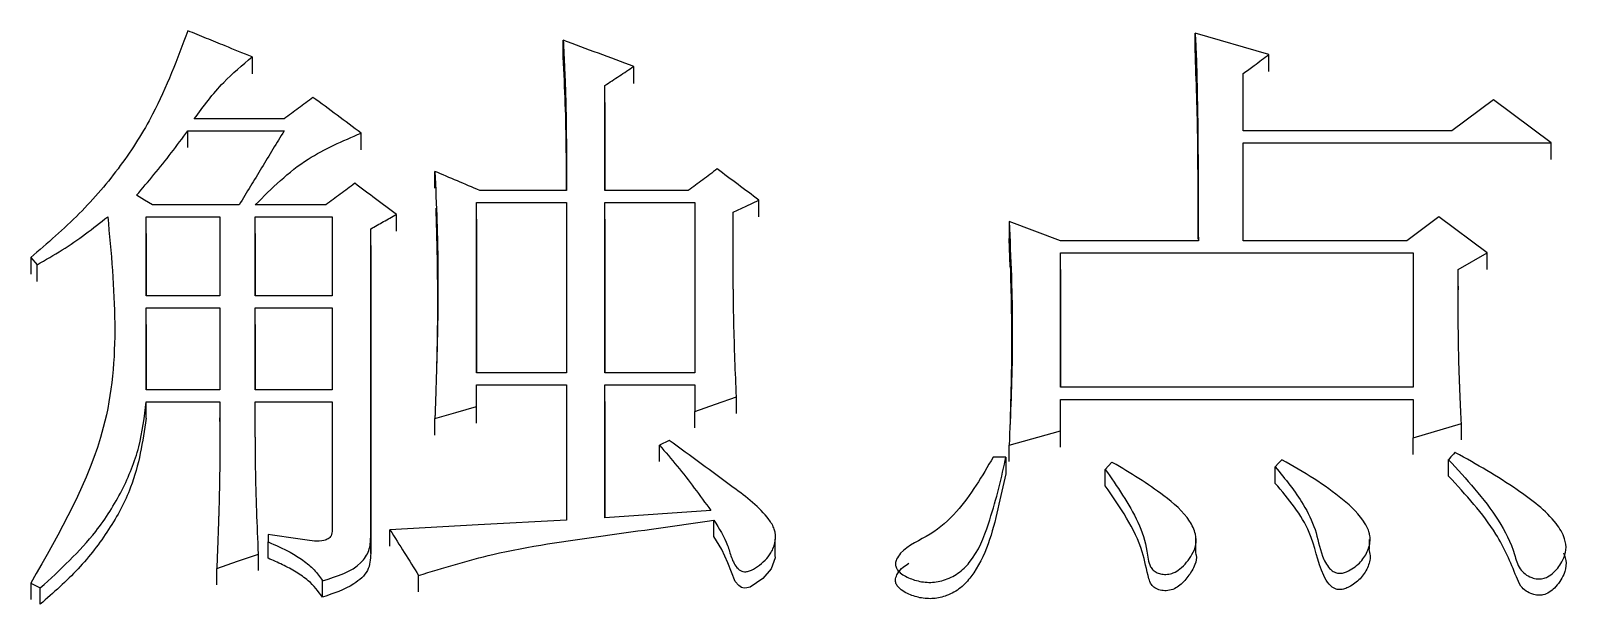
# Model space of a CAD drawing. Header units: millimetres. Extents: x 1890 to 4327, y 775 to 2498.
# Drawn here: x 2452.58 to 2457.76, y 2253.87 to 2255.8 of the extents above; entities that cross this region are included whole.
import ezdxf

# ---------------------------------------------------------------- set-up
doc = ezdxf.new("R2010")
doc.units = ezdxf.units.MM

msp = doc.modelspace()

# ---------------------------------------------------------------- linework, layer by layer
at = {"color": 7, "linetype": 'Continuous', "lineweight": 25}
for p, q in [((2456.7537, 2255.7238), (2456.5049, 2255.796)), ((2456.5049, 2255.7385), (2456.5049, 2255.796)), ((2454.3738, 2255.7145), (2454.3738, 2255.7719)), ((2453.3246, 2255.7158), (2453.3246, 2255.6587)), ((2454.6118, 2255.6266), (2454.6118, 2255.6837)), ((2456.7537, 2255.6667), (2456.7537, 2255.7238)), ((2456.6671, 2255.4667), (2456.6671, 2255.6596)), ((2456.6671, 2255.6026), (2456.6671, 2255.6596)), ((2454.5145, 2255.2653), (2454.5145, 2255.6194)), ((2454.5145, 2255.5625), (2454.5145, 2255.6194)), ((2454.5145, 2255.5622), (2454.5145, 2255.2653)), ((2457.5109, 2255.5712), (2457.3702, 2255.4667)), ((2457.7056, 2255.4265), (2457.5109, 2255.5712)), ((2453.4327, 2255.5069), (2453.1299, 2255.5069)), ((2453.1082, 2255.4667), (2453.4327, 2255.4667)), ((2453.1082, 2255.4099), (2453.1082, 2255.4667)), ((2453.6923, 2255.4019), (2453.6923, 2255.4587)), ((2457.3702, 2255.4667), (2456.6671, 2255.4667)), ((2456.6671, 2255.4265), (2457.7056, 2255.4265)), ((2456.6671, 2255.0959), (2456.6671, 2255.4265)), ((2456.6671, 2255.3698), (2456.6671, 2255.4265)), ((2457.7056, 2255.3698), (2457.7056, 2255.4265)), ((2453.9412, 2255.2732), (2453.9412, 2255.3298)), ((2454.0818, 2255.225), (2454.3847, 2255.225)), ((2454.0818, 2254.6505), (2454.0818, 2255.225)), ((2454.0818, 2255.1686), (2454.0818, 2255.225)), ((2454.3847, 2255.2653), (2454.0926, 2255.2653)), ((2454.3847, 2255.225), (2454.3847, 2254.6505)), ((2454.7957, 2255.2653), (2454.5145, 2255.2653)), ((2454.5145, 2255.225), (2454.8174, 2255.225)), ((2454.5145, 2254.6505), (2454.5145, 2255.225)), ((2454.5145, 2255.1686), (2454.5145, 2255.225)), ((2454.8174, 2255.225), (2454.8174, 2254.6505)), ((2455.0337, 2255.1766), (2455.0337, 2255.2331)), ((2452.9676, 2255.1766), (2453.2164, 2255.1766)), ((2452.9676, 2254.9099), (2452.9676, 2255.1766)), ((2452.9676, 2255.1202), (2452.9676, 2255.1766)), ((2453.2813, 2255.2169), (2452.9892, 2255.2169)), ((2453.2164, 2255.1766), (2453.2164, 2254.9099)), ((2453.5734, 2255.2169), (2453.3354, 2255.2169)), ((2453.3354, 2255.1766), (2453.595, 2255.1766)), ((2453.3354, 2254.9099), (2453.3354, 2255.1766)), ((2453.3354, 2255.1202), (2453.3354, 2255.1766)), ((2453.595, 2255.1766), (2453.595, 2254.9099)), ((2453.8114, 2255.1283), (2453.8114, 2255.1847)), ((2454.0818, 2255.1683), (2454.0818, 2254.6505)), ((2454.5145, 2255.1683), (2454.5145, 2254.6505)), ((2457.327, 2255.1766), (2457.2188, 2255.0959)), ((2457.4892, 2255.0555), (2457.327, 2255.1766)), ((2452.9676, 2255.12), (2452.9676, 2254.9099)), ((2453.3354, 2255.12), (2453.3354, 2254.9099)), ((2453.7248, 2254.097), (2453.7248, 2255.1362)), ((2453.7248, 2255.0799), (2453.7248, 2255.1362)), ((2456.0505, 2255.0959), (2455.8775, 2255.1605)), ((2455.8775, 2255.1605), (2455.8775, 2255.1039)), ((2453.7248, 2255.0797), (2453.7248, 2254.0418)), ((2455.8814, 2255.0075), (2455.8775, 2255.1039)), ((2456.5157, 2255.0959), (2456.0505, 2255.0959)), ((2457.2188, 2255.0959), (2456.6671, 2255.0959)), ((2452.5782, 2255.0393), (2452.5998, 2255.015)), ((2452.5998, 2254.9588), (2452.5998, 2255.015)), ((2456.0505, 2254.6018), (2456.0505, 2255.0555)), ((2456.0505, 2254.9992), (2456.0505, 2255.0555)), ((2457.2404, 2255.0555), (2457.2404, 2254.6018)), ((2457.3919, 2254.9989), (2457.4892, 2255.0555)), ((2457.4892, 2254.9992), (2457.4892, 2255.0555)), ((2456.0505, 2254.999), (2456.0505, 2254.6018)), ((2453.2164, 2254.9099), (2452.9676, 2254.9099)), ((2453.595, 2254.9099), (2453.3354, 2254.9099)), ((2457.3919, 2254.9425), (2457.3919, 2254.9309)), ((2452.9676, 2254.8694), (2453.2164, 2254.8694)), ((2452.9676, 2254.5937), (2452.9676, 2254.8694)), ((2452.9676, 2254.8134), (2452.9676, 2254.8694)), ((2453.2164, 2254.8694), (2453.2164, 2254.5937)), ((2453.3354, 2254.8694), (2453.595, 2254.8694)), ((2453.3354, 2254.5937), (2453.3354, 2254.8694)), ((2453.3354, 2254.8134), (2453.3354, 2254.8694)), ((2453.595, 2254.8694), (2453.595, 2254.5937)), ((2452.9676, 2254.8132), (2452.9676, 2254.5937)), ((2453.3354, 2254.8132), (2453.3354, 2254.5937)), ((2454.3847, 2254.6505), (2454.0818, 2254.6505)), ((2454.8174, 2254.6505), (2454.5145, 2254.6505)), ((2454.0818, 2254.6099), (2454.3847, 2254.6099)), ((2454.0818, 2254.5368), (2454.0818, 2254.6099)), ((2454.0818, 2254.5542), (2454.0818, 2254.6099)), ((2454.3847, 2254.6099), (2454.3847, 2254.1541)), ((2454.5145, 2254.6099), (2454.8174, 2254.6099)), ((2454.5145, 2254.1623), (2454.5145, 2254.6099)), ((2454.5145, 2254.5542), (2454.5145, 2254.6099)), ((2454.8174, 2254.6099), (2454.8174, 2254.5206)), ((2453.2164, 2254.5937), (2452.9676, 2254.5937)), ((2452.9676, 2254.5531), (2453.2164, 2254.5531)), ((2452.9676, 2254.4974), (2452.9676, 2254.5531)), ((2453.595, 2254.5937), (2453.3354, 2254.5937)), ((2453.3354, 2254.5531), (2453.595, 2254.5531)), ((2453.595, 2254.5531), (2453.595, 2254.1215)), ((2454.5145, 2254.554), (2454.5145, 2254.1623)), ((2454.958, 2254.5136), (2454.958, 2254.5693)), ((2456.0505, 2254.4555), (2456.0505, 2254.5612)), ((2456.0505, 2254.5055), (2456.0505, 2254.5612)), ((2457.2404, 2254.5612), (2457.2404, 2254.4311)), ((2453.9412, 2254.4406), (2453.9412, 2254.4962)), ((2454.0818, 2254.4812), (2454.0818, 2254.5368)), ((2454.8174, 2254.4649), (2454.8174, 2254.5206)), ((2455.8775, 2254.4067), (2456.0505, 2254.4555)), ((2456.0505, 2254.4), (2456.0505, 2254.4555)), ((2457.2404, 2254.4311), (2457.4027, 2254.4799)), ((2457.4027, 2254.4243), (2457.4027, 2254.4799)), ((2454.7308, 2254.423), (2454.6984, 2254.4067)), ((2454.6984, 2254.3512), (2454.6984, 2254.4067)), ((2455.8775, 2254.3512), (2455.8775, 2254.4067)), ((2457.2404, 2254.3756), (2457.2404, 2254.4311)), ((2455.8666, 2254.366), (2455.8234, 2254.366)), ((2455.8666, 2254.366), (2455.8666, 2254.3106)), ((2457.3595, 2254.3024), (2457.3595, 2254.358)), ((2456.202, 2254.2698), (2456.202, 2254.3253)), ((2456.7753, 2254.278), (2456.7753, 2254.3335)), ((2454.8823, 2254.0989), (2454.8823, 2254.1542)), ((2453.3787, 2254.1051), (2453.3787, 2254.0806)), ((2453.3787, 2254.0256), (2453.3787, 2254.0806)), ((2453.7248, 2254.0418), (2453.7248, 2254.097)), ((2453.7897, 2254.0663), (2453.7897, 2254.1215)), ((2455.0891, 2254.0346), (2455.0891, 2254.09)), ((2456.5074, 2254.0437), (2456.5074, 2254.0991)), ((2457.0924, 2254.1092), (2457.0924, 2254.1114)), ((2457.0924, 2254.0559), (2457.0924, 2254.089)), ((2457.7477, 2254.0964), (2457.7477, 2254.0996)), ((2453.3462, 2253.9848), (2453.3462, 2254.0398)), ((2453.2056, 2253.9358), (2453.2056, 2253.9908)), ((2452.5784, 2253.9416), (2452.6106, 2253.9254)), ((2452.5784, 2253.9416), (2452.5784, 2253.8867)), ((2452.6106, 2253.8705), (2452.6106, 2253.9254)), ((2453.5626, 2253.895), (2453.5626, 2253.9499)), ((2453.8862, 2253.9127), (2453.8862, 2253.9676))]:
    msp.add_line(p, q, dxfattribs=at)
at = {"color": 7, "linetype": 'Continuous', "lineweight": 25, "flags": 128}
for points in [[(2452.9892, 2255.2169), (2452.9622, 2255.2331), (2452.9351, 2255.2492)], [(2454.9472, 2255.1927), (2454.9904, 2255.2129), (2455.0337, 2255.2331)], [(2452.5782, 2255.0393), (2452.5782, 2255.0184), (2452.5782, 2255.0006), (2452.5782, 2254.9829)], [(2456.0505, 2255.0555), (2456.6455, 2255.0555), (2457.2404, 2255.0555)], [(2457.2404, 2254.6018), (2456.6455, 2254.6018), (2456.0505, 2254.6018)], [(2454.8174, 2254.5206), (2454.8877, 2254.5449), (2454.958, 2254.5693)], [(2456.0505, 2254.5612), (2456.6455, 2254.5612), (2457.2404, 2254.5612)], [(2453.9412, 2254.4962), (2454.0115, 2254.5165), (2454.0818, 2254.5368)], [(2456.2236, 2254.3497), (2456.2128, 2254.3375), (2456.202, 2254.3253)], [(2456.7969, 2254.3579), (2456.7861, 2254.3457), (2456.7753, 2254.3335)], [(2457.3811, 2254.3823), (2457.3756, 2254.3761), (2457.3675, 2254.367), (2457.3595, 2254.3579)], [(2454.8715, 2254.1867), (2454.693, 2254.1745), (2454.5145, 2254.1623)], [(2454.3847, 2254.1541), (2454.0872, 2254.1378), (2453.7897, 2254.1215)], [(2455.088, 2254.0345), (2455.0881, 2254.0265), (2455.0753, 2253.9904), (2455.0472, 2253.9572), (2455.0042, 2253.9286), (2454.9932, 2253.9254), (2454.9839, 2253.925), (2454.975, 2253.9274), (2454.9658, 2253.9332), (2454.9538, 2253.9476), (2454.929, 2254.0098), (2454.9091, 2254.0551), (2454.8823, 2254.0989), (2454.8823, 2254.0989)], [(2453.2056, 2253.9908), (2453.2759, 2254.0153), (2453.3462, 2254.0398)]]:
    msp.add_lwpolyline(points, dxfattribs=at)
at = {"color": 7, "linetype": 'Continuous', "lineweight": 25}
for points, knots in [([(2453.1082, 2255.804), (2453.0727, 2255.7089), (2453.0138, 2255.5517), (2452.8845, 2255.3463), (2452.7459, 2255.1837), (2452.6343, 2255.0876), (2452.5782, 2255.0393)], [0, 0, 0, 0, 0.335049, 0.554128, 0.775717, 1, 1, 1, 1]), ([(2453.3246, 2255.7158), (2453.2944, 2255.7281), (2453.2433, 2255.7489), (2453.1712, 2255.7783), (2453.1292, 2255.7954), (2453.1082, 2255.804)], [0, 0, 0, 0, 0.4179448, 0.7089724, 1, 1, 1, 1]), ([(2456.5049, 2255.796), (2456.5051, 2255.7909), (2456.5057, 2255.7807), (2456.5064, 2255.768), (2456.507, 2255.7553), (2456.5075, 2255.7451), (2456.5081, 2255.7324), (2456.5086, 2255.7222), (2456.509, 2255.712), (2456.5094, 2255.7018), (2456.5097, 2255.6917), (2456.5102, 2255.6738), (2456.5113, 2255.6203), (2456.5129, 2255.5489), (2456.514, 2255.4672), (2456.5143, 2255.4162), (2456.5146, 2255.3804), (2456.5147, 2255.3625), (2456.5148, 2255.3523), (2456.5149, 2255.342), (2456.5149, 2255.3318), (2456.515, 2255.319), (2456.5151, 2255.3088), (2456.5151, 2255.296), (2456.5152, 2255.2858), (2456.5152, 2255.2755), (2456.5153, 2255.2653), (2456.5153, 2255.255), (2456.5153, 2255.2422), (2456.5154, 2255.232), (2456.5154, 2255.2192), (2456.5154, 2255.209), (2456.5155, 2255.1987), (2456.5155, 2255.1885), (2456.5155, 2255.1782), (2456.5155, 2255.168), (2456.5156, 2255.1603), (2456.5156, 2255.1539), (2456.5156, 2255.1475), (2456.5156, 2255.1424), (2456.5156, 2255.1359), (2456.5156, 2255.1308), (2456.5156, 2255.1244), (2456.5156, 2255.1193), (2456.5156, 2255.1142), (2456.5157, 2255.1068), (2456.5157, 2255.1007), (2456.5157, 2255.0959)], [0, 0, 0, 0, 0.021887, 0.043773, 0.054717, 0.076603, 0.087547, 0.109433, 0.120377, 0.13132, 0.153207, 0.16415, 0.207923, 0.383017, 0.470564, 0.558111, 0.601884, 0.623771, 0.634714, 0.645657, 0.667544, 0.678487, 0.700374, 0.711317, 0.733204, 0.744147, 0.755091, 0.776977, 0.787921, 0.809807, 0.820751, 0.842637, 0.853581, 0.864524, 0.886411, 0.897354, 0.908297, 0.919241, 0.924712, 0.935656, 0.941127, 0.952071, 0.957542, 0.968486, 0.973957, 0.979429, 1, 1, 1, 1]), ([(2454.6118, 2255.6837), (2454.5722, 2255.6984), (2454.4928, 2255.7278), (2454.4135, 2255.7572), (2454.3738, 2255.7719)], [0, 0, 0, 0, 0.499999, 1, 1, 1, 1]), ([(2454.3738, 2255.7719), (2454.3754, 2255.7401), (2454.3774, 2255.7004), (2454.3793, 2255.6567), (2454.3799, 2255.6428), (2454.3803, 2255.6328), (2454.3808, 2255.6189), (2454.3814, 2255.603), (2454.3819, 2255.5871), (2454.3823, 2255.5711), (2454.3827, 2255.5552), (2454.3831, 2255.5393), (2454.3834, 2255.5233), (2454.3837, 2255.5074), (2454.3839, 2255.4914), (2454.3841, 2255.4795), (2454.3842, 2255.4675), (2454.3843, 2255.4556), (2454.3844, 2255.4436), (2454.3845, 2255.4336), (2454.3846, 2255.4257), (2454.3846, 2255.4197), (2454.3846, 2255.4117), (2454.3847, 2255.4037), (2454.3847, 2255.3957), (2454.3847, 2255.3877), (2454.3847, 2255.3798), (2454.3848, 2255.3718), (2454.3848, 2255.3638), (2454.3848, 2255.3558), (2454.3848, 2255.3478), (2454.3848, 2255.3398), (2454.3848, 2255.3319), (2454.3848, 2255.3239), (2454.3848, 2255.3159), (2454.3847, 2255.3079), (2454.3847, 2255.2999), (2454.3847, 2255.2919), (2454.3847, 2255.2839), (2454.3847, 2255.2744), (2454.3847, 2255.2689), (2454.3847, 2255.2653)], [0, 0, 0, 0, 0.188751, 0.235938, 0.259532, 0.271329, 0.294923, 0.342111, 0.365705, 0.389298, 0.436486, 0.46008, 0.483674, 0.530861, 0.554455, 0.578049, 0.601643, 0.625237, 0.648831, 0.672424, 0.684221, 0.696018, 0.707815, 0.731409, 0.743206, 0.755003, 0.778597, 0.790394, 0.80219, 0.825784, 0.837581, 0.849378, 0.872972, 0.884769, 0.896566, 0.92016, 0.931957, 0.943753, 0.967347, 0.979144, 1, 1, 1, 1]), ([(2456.5155, 2255.1014), (2456.5154, 2255.1627), (2456.5152, 2255.2335), (2456.5145, 2255.342), (2456.5139, 2255.4934), (2456.5087, 2255.6348), (2456.5049, 2255.7385)], [0, 0, 0, 0, 0.287541, 0.332064, 0.510157, 1, 1, 1, 1]), ([(2453.1299, 2255.5069), (2453.1609, 2255.5491), (2453.2165, 2255.6247), (2453.2914, 2255.6878), (2453.3246, 2255.7158)], [0, 0, 0, 0, 0.557716, 1, 1, 1, 1]), ([(2454.3846, 2255.2653), (2454.3846, 2255.3103), (2454.3848, 2255.4079), (2454.3818, 2255.5576), (2454.3765, 2255.6622), (2454.3738, 2255.7145)], [0, 0, 0, 0, 0.2996179, 0.6497397, 1, 1, 1, 1]), ([(2454.5145, 2255.6194), (2454.5307, 2255.6301), (2454.5632, 2255.6516), (2454.5956, 2255.673), (2454.6118, 2255.6837)], [0, 0, 0, 0, 0.500001, 1, 1, 1, 1]), ([(2456.6671, 2255.6596), (2456.6795, 2255.6688), (2456.7001, 2255.684), (2456.7289, 2255.7054), (2456.7454, 2255.7177), (2456.7537, 2255.7238)], [0, 0, 0, 0, 0.428366, 0.714182, 1, 1, 1, 1]), ([(2453.5301, 2255.5793), (2453.5139, 2255.5672), (2453.4814, 2255.5431), (2453.449, 2255.519), (2453.4327, 2255.5069)], [0, 0, 0, 0, 0.499999, 1, 1, 1, 1]), ([(2453.6923, 2255.4587), (2453.6653, 2255.4788), (2453.6112, 2255.519), (2453.5571, 2255.5592), (2453.5301, 2255.5793)], [0, 0, 0, 0, 0.499999, 1, 1, 1, 1]), ([(2452.9351, 2255.2492), (2452.9549, 2255.2723), (2452.9951, 2255.3193), (2453.0525, 2255.392), (2453.0896, 2255.4418), (2453.1082, 2255.4667)], [0, 0, 0, 0, 0.325438, 0.662606, 1, 1, 1, 1]), ([(2453.4327, 2255.4667), (2453.4075, 2255.4251), (2453.357, 2255.342), (2453.3065, 2255.2586), (2453.2813, 2255.2169)], [0, 0, 0, 0, 0.5, 1, 1, 1, 1]), ([(2453.3354, 2255.217), (2453.3909, 2255.2725), (2453.4909, 2255.3727), (2453.6303, 2255.4322), (2453.6923, 2255.4587)], [0, 0, 0, 0, 0.5548825, 1, 1, 1, 1]), ([(2453.9412, 2255.3298), (2453.9436, 2255.2733), (2453.9462, 2255.2132), (2453.9483, 2255.1513), (2453.9485, 2255.1442), (2453.9487, 2255.1389), (2453.9489, 2255.1318), (2453.9491, 2255.1248), (2453.9493, 2255.1177), (2453.9494, 2255.1124), (2453.9496, 2255.1053), (2453.9498, 2255.0982), (2453.9499, 2255.0911), (2453.9501, 2255.0858), (2453.9502, 2255.0805), (2453.9503, 2255.0734), (2453.9504, 2255.0663), (2453.9506, 2255.0592), (2453.9507, 2255.0539), (2453.9508, 2255.0468), (2453.9509, 2255.0397), (2453.951, 2255.0327), (2453.9511, 2255.0273), (2453.9512, 2255.0167), (2453.9516, 2254.9795), (2453.9516, 2254.9422), (2453.9515, 2254.9103), (2453.9514, 2254.905), (2453.9514, 2254.8979), (2453.9513, 2254.8908), (2453.9513, 2254.8837), (2453.9512, 2254.8783), (2453.9511, 2254.8712), (2453.951, 2254.8641), (2453.951, 2254.857), (2453.9509, 2254.8517), (2453.9508, 2254.8464), (2453.9507, 2254.8393), (2453.9506, 2254.8322), (2453.9505, 2254.8251), (2453.9504, 2254.8197), (2453.9503, 2254.8126), (2453.9501, 2254.8055), (2453.95, 2254.7984), (2453.9499, 2254.7931), (2453.9498, 2254.7878), (2453.9496, 2254.7807), (2453.9495, 2254.7735), (2453.9493, 2254.7664), (2453.9492, 2254.7611), (2453.949, 2254.754), (2453.9489, 2254.7469), (2453.9487, 2254.7398), (2453.9486, 2254.7344), (2453.9484, 2254.7273), (2453.9482, 2254.7202), (2453.948, 2254.7131), (2453.9479, 2254.7078), (2453.9477, 2254.7024), (2453.9475, 2254.6953), (2453.9473, 2254.6882), (2453.9471, 2254.6811), (2453.947, 2254.6758), (2453.9468, 2254.6687), (2453.9466, 2254.6615), (2453.9464, 2254.6544), (2453.9462, 2254.6491), (2453.946, 2254.6437), (2453.9458, 2254.6366), (2453.9456, 2254.6295), (2453.9454, 2254.6224), (2453.9452, 2254.6171), (2453.945, 2254.6099), (2453.9448, 2254.6028), (2453.9445, 2254.5957), (2453.9443, 2254.5904), (2453.9442, 2254.585), (2453.9439, 2254.5779), (2453.9437, 2254.5708), (2453.9435, 2254.5637), (2453.9433, 2254.5583), (2453.943, 2254.5512), (2453.9428, 2254.5441), (2453.9426, 2254.5369), (2453.9424, 2254.5316), (2453.9422, 2254.5263), (2453.942, 2254.5191), (2453.9417, 2254.512), (2453.9414, 2254.5038), (2453.9413, 2254.4991), (2453.9412, 2254.4962)], [0, 0, 0, 0, 0.204304, 0.217073, 0.223457, 0.229841, 0.236226, 0.248995, 0.255379, 0.261764, 0.268148, 0.280917, 0.287302, 0.293686, 0.300071, 0.306455, 0.319224, 0.325609, 0.331993, 0.338378, 0.351147, 0.357531, 0.363915, 0.3703, 0.395838, 0.497991, 0.504375, 0.51076, 0.517144, 0.529913, 0.536298, 0.542682, 0.549067, 0.561836, 0.56822, 0.574605, 0.580989, 0.587374, 0.600143, 0.606527, 0.612912, 0.619296, 0.632065, 0.638449, 0.644834, 0.651218, 0.657603, 0.670372, 0.676756, 0.683141, 0.689525, 0.702294, 0.708679, 0.715063, 0.721448, 0.734217, 0.740601, 0.746986, 0.75337, 0.759755, 0.772523, 0.778908, 0.785292, 0.791677, 0.804446, 0.81083, 0.817215, 0.823599, 0.829984, 0.842753, 0.849137, 0.855522, 0.861906, 0.874675, 0.88106, 0.887444, 0.893828, 0.900213, 0.912982, 0.919366, 0.925751, 0.932135, 0.944904, 0.951289, 0.957673, 0.964058, 0.970442, 0.983211, 0.989596, 1, 1, 1, 1]), ([(2454.8931, 2255.3379), (2454.8769, 2255.3258), (2454.8444, 2255.3016), (2454.812, 2255.2774), (2454.7957, 2255.2653)], [0, 0, 0, 0, 0.5, 1, 1, 1, 1]), ([(2455.0337, 2255.2331), (2455.0103, 2255.2506), (2454.9634, 2255.2855), (2454.9165, 2255.3204), (2454.8931, 2255.3379)], [0, 0, 0, 0, 0.4999991, 1, 1, 1, 1]), ([(2453.6707, 2255.2895), (2453.6545, 2255.2774), (2453.622, 2255.2532), (2453.5896, 2255.229), (2453.5734, 2255.2169)], [0, 0, 0, 0, 0.499999, 1, 1, 1, 1]), ([(2453.8114, 2255.1847), (2453.7879, 2255.2022), (2453.741, 2255.2371), (2453.6942, 2255.2721), (2453.6707, 2255.2895)], [0, 0, 0, 0, 0.499999, 1, 1, 1, 1]), ([(2452.8379, 2255.1766), (2452.8605, 2254.9357), (2452.901, 2254.5053), (2452.677, 2254.1139), (2452.5784, 2253.9416)], [0, 0, 0, 0, 0.559704, 1, 1, 1, 1]), ([(2452.5998, 2255.015), (2452.6282, 2255.0313), (2452.6846, 2255.0635), (2452.7636, 2255.1182), (2452.813, 2255.1571), (2452.8378, 2255.1766)], [0, 0, 0, 0, 0.33532, 0.667027, 1, 1, 1, 1]), ([(2453.7248, 2255.1362), (2453.7392, 2255.1443), (2453.7681, 2255.1605), (2453.7969, 2255.1766), (2453.8114, 2255.1847)], [0, 0, 0, 0, 0.499999, 1, 1, 1, 1]), ([(2453.944, 2255.2063), (2453.9441, 2255.2043), (2453.9443, 2255.1995), (2453.9466, 2255.1311), (2453.9505, 2254.9683), (2453.9495, 2254.779), (2453.9473, 2254.6926), (2453.9462, 2254.6499)], [0, 0, 0, 0, 0.027194, 0.065937, 0.481469, 0.743424, 1, 1, 1, 1]), ([(2454.958, 2254.5693), (2454.9546, 2254.653), (2454.951, 2254.742), (2454.949, 2254.836), (2454.9487, 2254.8517), (2454.9483, 2254.8726), (2454.948, 2254.8935), (2454.9477, 2254.9143), (2454.9476, 2254.93), (2454.9474, 2254.9509), (2454.9472, 2254.9717), (2454.9471, 2254.9926), (2454.9471, 2255.0056), (2454.947, 2255.0161), (2454.947, 2255.0239), (2454.947, 2255.0317), (2454.947, 2255.0421), (2454.947, 2255.0526), (2454.947, 2255.063), (2454.947, 2255.0708), (2454.947, 2255.0812), (2454.947, 2255.0916), (2454.947, 2255.1021), (2454.947, 2255.1099), (2454.947, 2255.1203), (2454.947, 2255.1307), (2454.947, 2255.1411), (2454.9471, 2255.1489), (2454.9471, 2255.1554), (2454.9471, 2255.1619), (2454.9471, 2255.1672), (2454.9471, 2255.1724), (2454.9471, 2255.1763), (2454.9471, 2255.1802), (2454.9471, 2255.1857), (2454.9472, 2255.1899), (2454.9472, 2255.1927)], [0, 0, 0, 0, 0.401959, 0.427081, 0.452203, 0.477325, 0.527569, 0.552691, 0.577813, 0.602935, 0.653179, 0.678301, 0.703423, 0.715984, 0.728545, 0.741106, 0.753667, 0.778789, 0.791351, 0.803912, 0.816473, 0.841595, 0.854156, 0.866717, 0.879278, 0.9044, 0.916961, 0.929522, 0.942083, 0.948363, 0.960924, 0.967205, 0.973485, 0.979766, 0.986046, 1, 1, 1, 1]), ([(2455.8775, 2255.1605), (2455.8803, 2255.0992), (2455.8834, 2255.0303), (2455.8861, 2254.9459), (2455.8881, 2254.8615), (2455.8898, 2254.6794), (2455.8822, 2254.5122), (2455.8775, 2254.4067)], [0, 0, 0, 0, 0.2447343, 0.2753248, 0.336506, 0.5812465, 1, 1, 1, 1]), ([(2455.8814, 2255.0112), (2455.8838, 2254.921), (2455.8875, 2254.7857), (2455.884, 2254.6025), (2455.8817, 2254.5171), (2455.8806, 2254.4808), (2455.8801, 2254.4678), (2455.88, 2254.4638), (2455.8799, 2254.4618), (2455.8799, 2254.4618), (2455.8799, 2254.4617)], [0, 0, 0, 0, 0.5236705, 0.7849607, 0.9023825, 0.9678763, 0.9815328, 0.9879517, 0.99428, 1, 1, 1, 1]), ([(2457.4027, 2254.4799), (2457.402, 2254.4941), (2457.401, 2254.5155), (2457.4, 2254.5386), (2457.3994, 2254.551), (2457.3991, 2254.5581), (2457.3987, 2254.567), (2457.3984, 2254.5741), (2457.398, 2254.583), (2457.3977, 2254.5901), (2457.3974, 2254.599), (2457.3971, 2254.6061), (2457.3968, 2254.615), (2457.3965, 2254.6221), (2457.3962, 2254.631), (2457.3959, 2254.6398), (2457.3956, 2254.6487), (2457.3953, 2254.6576), (2457.395, 2254.6665), (2457.3947, 2254.6771), (2457.3944, 2254.6878), (2457.3942, 2254.6967), (2457.394, 2254.7055), (2457.3937, 2254.718), (2457.3934, 2254.7322), (2457.3932, 2254.7446), (2457.393, 2254.7535), (2457.3929, 2254.7605), (2457.3928, 2254.7694), (2457.3927, 2254.7765), (2457.3926, 2254.7854), (2457.3925, 2254.7925), (2457.3924, 2254.8013), (2457.3923, 2254.8102), (2457.3923, 2254.8191), (2457.3922, 2254.8279), (2457.3921, 2254.835), (2457.3921, 2254.8439), (2457.392, 2254.851), (2457.392, 2254.8599), (2457.392, 2254.8669), (2457.3919, 2254.8758), (2457.3919, 2254.8829), (2457.3919, 2254.8918), (2457.3919, 2254.8988), (2457.3919, 2254.9077), (2457.3919, 2254.9148), (2457.3919, 2254.9236), (2457.3918, 2254.9307), (2457.3918, 2254.9396), (2457.3918, 2254.9467), (2457.3918, 2254.9555), (2457.3919, 2254.9626), (2457.3919, 2254.9715), (2457.3919, 2254.9785), (2457.3919, 2254.9883), (2457.3919, 2254.9945), (2457.3919, 2254.9989)], [0, 0, 0, 0, 0.082056, 0.123084, 0.133341, 0.153855, 0.164112, 0.184626, 0.194883, 0.215397, 0.225654, 0.246168, 0.256425, 0.276939, 0.287196, 0.30771, 0.328224, 0.338481, 0.358995, 0.379509, 0.400023, 0.420537, 0.430794, 0.451308, 0.492336, 0.51285, 0.523107, 0.543621, 0.553878, 0.574392, 0.584649, 0.605163, 0.61542, 0.635934, 0.656448, 0.666705, 0.687219, 0.697476, 0.71799, 0.728247, 0.748761, 0.759018, 0.779532, 0.789789, 0.810303, 0.82056, 0.841074, 0.851331, 0.871845, 0.882102, 0.902616, 0.912873, 0.933387, 0.943644, 0.964158, 0.974415, 1, 1, 1, 1]), ([(2452.6106, 2253.9254), (2452.6771, 2253.9865), (2452.786, 2254.0865), (2452.8893, 2254.2523), (2452.9494, 2254.3999), (2452.9615, 2254.5021), (2452.9676, 2254.5531)], [0, 0, 0, 0, 0.345958, 0.566155, 0.783835, 1, 1, 1, 1]), ([(2453.2164, 2254.5531), (2453.2164, 2254.5513), (2453.2164, 2254.5477), (2453.2164, 2254.5423), (2453.2164, 2254.5369), (2453.2164, 2254.5325), (2453.2164, 2254.5262), (2453.2164, 2254.5199), (2453.2164, 2254.511), (2453.2164, 2254.5038), (2453.2164, 2254.4949), (2453.2164, 2254.4859), (2453.2164, 2254.477), (2453.2164, 2254.468), (2453.2164, 2254.4591), (2453.2163, 2254.4501), (2453.2163, 2254.4411), (2453.2163, 2254.434), (2453.2163, 2254.425), (2453.2162, 2254.416), (2453.2162, 2254.4071), (2453.2161, 2254.3981), (2453.2161, 2254.3892), (2453.216, 2254.3802), (2453.216, 2254.3712), (2453.2159, 2254.3623), (2453.2158, 2254.3533), (2453.2157, 2254.3443), (2453.2156, 2254.3372), (2453.2155, 2254.3282), (2453.2154, 2254.3192), (2453.2153, 2254.3103), (2453.2152, 2254.3013), (2453.215, 2254.2923), (2453.2149, 2254.2833), (2453.2147, 2254.2744), (2453.2146, 2254.2672), (2453.2144, 2254.2582), (2453.2142, 2254.2492), (2453.214, 2254.2403), (2453.2138, 2254.2313), (2453.2136, 2254.2223), (2453.2133, 2254.2133), (2453.2131, 2254.2043), (2453.2129, 2254.1954), (2453.2126, 2254.1864), (2453.2123, 2254.1774), (2453.2121, 2254.1702), (2453.2118, 2254.1612), (2453.2115, 2254.1523), (2453.2112, 2254.1433), (2453.2109, 2254.1343), (2453.2106, 2254.1253), (2453.2103, 2254.1163), (2453.21, 2254.1073), (2453.2098, 2254.1002), (2453.2094, 2254.0912), (2453.2091, 2254.0822), (2453.2087, 2254.0714), (2453.2084, 2254.0624), (2453.208, 2254.0534), (2453.2077, 2254.0462), (2453.2074, 2254.0372), (2453.2071, 2254.0282), (2453.2067, 2254.0192), (2453.2064, 2254.0103), (2453.206, 2254.0014), (2453.2057, 2253.9943), (2453.2056, 2253.9908)], [0, 0, 0, 0, 0.009575, 0.019151, 0.028726, 0.038301, 0.043088, 0.062238, 0.071814, 0.090964, 0.100539, 0.119689, 0.138839, 0.148414, 0.167565, 0.186715, 0.19629, 0.21544, 0.225015, 0.244165, 0.263315, 0.272891, 0.292041, 0.311191, 0.320766, 0.339916, 0.359066, 0.368641, 0.387792, 0.397367, 0.416517, 0.435667, 0.445242, 0.464392, 0.483543, 0.493118, 0.512268, 0.521843, 0.540993, 0.560143, 0.569718, 0.588869, 0.608019, 0.617594, 0.636744, 0.655894, 0.665469, 0.68462, 0.694195, 0.713345, 0.732495, 0.74207, 0.76122, 0.780371, 0.789946, 0.809096, 0.818671, 0.837821, 0.856971, 0.876121, 0.885697, 0.904847, 0.914422, 0.933572, 0.952722, 0.962297, 0.981149, 1, 1, 1, 1]), ([(2453.3462, 2254.0398), (2453.3421, 2254.1368), (2453.3378, 2254.2384), (2453.3364, 2254.3422), (2453.3363, 2254.3514), (2453.3362, 2254.3584), (2453.3362, 2254.3654), (2453.3361, 2254.3723), (2453.336, 2254.3816), (2453.3359, 2254.3909), (2453.3359, 2254.4001), (2453.3358, 2254.4071), (2453.3358, 2254.4141), (2453.3357, 2254.421), (2453.3357, 2254.428), (2453.3356, 2254.4372), (2453.3356, 2254.4465), (2453.3356, 2254.4558), (2453.3355, 2254.4627), (2453.3355, 2254.4697), (2453.3355, 2254.4766), (2453.3355, 2254.4836), (2453.3355, 2254.4928), (2453.3355, 2254.5021), (2453.3354, 2254.5114), (2453.3354, 2254.5183), (2453.3354, 2254.5253), (2453.3354, 2254.5322), (2453.3354, 2254.5415), (2453.3354, 2254.5484), (2453.3354, 2254.5531)], [0, 0, 0, 0, 0.565918, 0.593048, 0.606612, 0.620177, 0.633741, 0.647306, 0.66087, 0.688, 0.701564, 0.715129, 0.728693, 0.742258, 0.755822, 0.769387, 0.796516, 0.810081, 0.823645, 0.83721, 0.850774, 0.864339, 0.877904, 0.905033, 0.918597, 0.932162, 0.945726, 0.959291, 0.972856, 1, 1, 1, 1]), ([(2452.9676, 2254.4973), (2452.9556, 2254.4185), (2452.9359, 2254.2882), (2452.8445, 2254.1199), (2452.742, 2253.9865), (2452.6546, 2253.9093), (2452.6106, 2253.8704)], [0, 0, 0, 0, 0.334037, 0.553007, 0.774908, 1, 1, 1, 1]), ([(2453.2164, 2254.487), (2453.2164, 2254.4885), (2453.2164, 2254.4925), (2453.2164, 2254.4966), (2453.2164, 2254.4992)], [0, 0, 0, 0, 0.353663, 1, 1, 1, 1]), ([(2454.6984, 2254.4067), (2454.7185, 2254.3835), (2454.7594, 2254.3363), (2454.8165, 2254.2626), (2454.8531, 2254.212), (2454.8715, 2254.1867)], [0, 0, 0, 0, 0.32693, 0.663295, 1, 1, 1, 1]), ([(2454.8823, 2254.1542), (2454.8996, 2254.1261), (2454.9245, 2254.0857), (2454.9402, 2254.0283), (2454.9538, 2253.9981), (2454.9708, 2253.984), (2454.98, 2253.9802), (2454.9906, 2253.9795), (2455.0083, 2253.9841), (2455.0399, 2254.0036), (2455.0747, 2254.0365), (2455.0907, 2254.0823), (2455.0898, 2254.1228), (2455.0471, 2254.1901), (2454.9195, 2254.2859), (2454.803, 2254.3705), (2454.7308, 2254.423)], [0, 0, 0, 0, 0.1163694, 0.168042, 0.220216, 0.2320255, 0.2417044, 0.2514329, 0.2643518, 0.2983395, 0.3719931, 0.4226498, 0.4733244, 0.5179752, 0.7012967, 1, 1, 1, 1]), ([(2455.8235, 2254.366), (2455.7867, 2254.3026), (2455.7313, 2254.2073), (2455.6174, 2254.1015), (2455.5282, 2254.0668), (2455.4982, 2254.025), (2455.4937, 2254.0085), (2455.4955, 2253.9953), (2455.5038, 2253.9819), (2455.5241, 2253.9655), (2455.5595, 2253.9503), (2455.6071, 2253.9415), (2455.6593, 2253.9494), (2455.7073, 2253.9732), (2455.7695, 2254.0341), (2455.8197, 2254.1674), (2455.8501, 2254.2874), (2455.866, 2254.3627), (2455.8666, 2254.366)], [0, 0, 0, 0, 0.1930812, 0.2901568, 0.3867544, 0.4079782, 0.4214469, 0.4325975, 0.4437544, 0.4622043, 0.496546, 0.5338287, 0.5720704, 0.6152668, 0.6592885, 0.7890274, 0.9907551, 1, 1, 1, 1]), ([(2456.202, 2254.3253), (2456.2218, 2254.2966), (2456.2813, 2254.2099), (2456.3416, 2254.1003), (2456.346, 2254.0084), (2456.3627, 2253.9845), (2456.3763, 2253.976), (2456.3929, 2253.9713), (2456.4119, 2253.9706), (2456.4338, 2253.9759), (2456.4652, 2253.9969), (2456.4915, 2254.03), (2456.5105, 2254.0711), (2456.5075, 2254.1113), (2456.4785, 2254.1725), (2456.3801, 2254.2549), (2456.2859, 2254.3143), (2456.2248, 2254.349), (2456.2236, 2254.3497)], [0, 0, 0, 0, 0.107766, 0.324959, 0.382514, 0.397632, 0.412828, 0.427374, 0.444539, 0.463227, 0.487605, 0.551575, 0.589695, 0.627994, 0.678884, 0.799951, 0.99622, 1, 1, 1, 1]), ([(2456.7753, 2254.3335), (2456.8088, 2254.2925), (2456.863, 2254.2263), (2456.9136, 2254.1229), (2456.9264, 2254.0472), (2456.9492, 2253.9986), (2456.969, 2253.9813), (2456.9813, 2253.9755), (2456.9948, 2253.9742), (2457.0134, 2253.9781), (2457.0417, 2253.993), (2457.0734, 2254.0212), (2457.0937, 2254.0629), (2457.0973, 2254.1056), (2457.0694, 2254.1636), (2457.0033, 2254.2264), (2456.9058, 2254.2955), (2456.8342, 2254.3369), (2456.7972, 2254.3577), (2456.7969, 2254.3579)], [0, 0, 0, 0, 0.157954, 0.255242, 0.35249, 0.401724, 0.417192, 0.427834, 0.438557, 0.45242, 0.478029, 0.52635, 0.573066, 0.619079, 0.658607, 0.768684, 0.881292, 0.999134, 1, 1, 1, 1]), ([(2457.3595, 2254.3579), (2457.3893, 2254.3254), (2457.479, 2254.2273), (2457.5674, 2254.1045), (2457.5929, 2253.9974), (2457.6165, 2253.9718), (2457.6375, 2253.9601), (2457.6587, 2253.9551), (2457.6775, 2253.9561), (2457.6971, 2253.9636), (2457.7223, 2253.9834), (2457.7446, 2254.0147), (2457.7584, 2254.0539), (2457.7517, 2254.0981), (2457.705, 2254.1739), (2457.5757, 2254.2714), (2457.4542, 2254.3428), (2457.3818, 2254.3819), (2457.3811, 2254.3823)], [0, 0, 0, 0, 0.113222, 0.341327, 0.387566, 0.408095, 0.428648, 0.444625, 0.457844, 0.471063, 0.493511, 0.536211, 0.570053, 0.604097, 0.65629, 0.801568, 0.997978, 1, 1, 1, 1]), ([(2455.8666, 2254.3104), (2455.8578, 2254.2713), (2455.8313, 2254.1535), (2455.7968, 2254.0156), (2455.716, 2253.9244), (2455.6712, 2253.8992), (2455.6229, 2253.8874), (2455.5764, 2253.8908), (2455.5397, 2253.9031), (2455.5143, 2253.9177), (2455.5005, 2253.9307), (2455.4944, 2253.9441), (2455.4943, 2253.9584), (2455.502, 2253.9768), (2455.5176, 2253.9951), (2455.5333, 2254.0045), (2455.5399, 2254.0085)], [0, 0, 0, 0, 0.1718036, 0.5173011, 0.5845484, 0.6519699, 0.7065183, 0.7611844, 0.8156518, 0.8460406, 0.8711504, 0.8885915, 0.9060311, 0.9312879, 0.9710383, 1, 1, 1, 1]), ([(2457.747, 2254.0439), (2457.751, 2254.0326), (2457.7594, 2254.0085), (2457.7486, 2253.9657), (2457.7262, 2253.9326), (2457.7, 2253.9105), (2457.6804, 2253.9014), (2457.6603, 2253.9001), (2457.6402, 2253.9042), (2457.6199, 2253.9143), (2457.5991, 2253.9341), (2457.5737, 2254.0021), (2457.5313, 2254.098), (2457.4461, 2254.2085), (2457.3885, 2254.271), (2457.3595, 2254.3024)], [0, 0, 0, 0, 0.0525499, 0.1115908, 0.1908537, 0.2206401, 0.2507381, 0.2728604, 0.2948678, 0.3274703, 0.3604468, 0.4106919, 0.6441261, 0.8211264, 1, 1, 1, 1]), ([(2456.5063, 2254.0433), (2456.5071, 2254.0409), (2456.511, 2254.0281), (2456.505, 2253.999), (2456.4822, 2253.9641), (2456.4569, 2253.9353), (2456.4303, 2253.9196), (2456.4083, 2253.9151), (2456.3868, 2253.9172), (2456.3686, 2253.9246), (2456.3549, 2253.9384), (2456.3411, 2253.98), (2456.3296, 2254.0578), (2456.2756, 2254.1629), (2456.2267, 2254.234), (2456.202, 2254.2698)], [0, 0, 0, 0, 0.012913, 0.06939, 0.147433, 0.220659, 0.253871, 0.287424, 0.316964, 0.346986, 0.37308, 0.408413, 0.569926, 0.783056, 1, 1, 1, 1]), ([(2457.0907, 2254.0556), (2457.0925, 2254.0485), (2457.098, 2254.0279), (2457.0877, 2253.9924), (2457.0635, 2253.9554), (2457.0337, 2253.9329), (2457.009, 2253.922), (2456.994, 2253.919), (2456.9806, 2253.9207), (2456.9681, 2253.9267), (2456.9517, 2253.9417), (2456.9183, 2254.0036), (2456.9054, 2254.0976), (2456.8413, 2254.1996), (2456.7975, 2254.2517), (2456.7753, 2254.2779)], [0, 0, 0, 0, 0.036468, 0.10746, 0.17993, 0.250304, 0.274435, 0.298772, 0.314747, 0.330684, 0.359233, 0.416925, 0.673858, 0.835309, 1, 1, 1, 1]), ([(2453.8862, 2253.9676), (2453.9691, 2253.993), (2454.1708, 2254.0548), (2454.5087, 2254.1006), (2454.7577, 2254.1363), (2454.8823, 2254.1542)], [0, 0, 0, 0, 0.258422, 0.628983, 1, 1, 1, 1]), ([(2453.595, 2254.1215), (2453.5947, 2254.1144), (2453.5942, 2254.103), (2453.5818, 2254.0905), (2453.5521, 2254.079), (2453.4809, 2254.0918), (2453.4193, 2254.0998), (2453.3787, 2254.1051)], [0, 0, 0, 0, 0.100185, 0.161773, 0.226321, 0.490481, 1, 1, 1, 1]), ([(2453.3787, 2254.0806), (2453.4038, 2254.0696), (2453.4451, 2254.0516), (2453.4968, 2254.0195), (2453.5356, 2253.9881), (2453.5536, 2253.9626), (2453.5626, 2253.9499)], [0, 0, 0, 0, 0.346429, 0.567932, 0.786121, 1, 1, 1, 1]), ([(2453.5626, 2253.9499), (2453.6114, 2253.9647), (2453.6785, 2253.985), (2453.7225, 2254.0508), (2453.7241, 2254.0817), (2453.7248, 2254.097)], [0, 0, 0, 0, 0.574728, 0.788861, 1, 1, 1, 1]), ([(2453.7897, 2254.1215), (2453.8058, 2254.0958), (2453.838, 2254.0446), (2453.8702, 2253.9933), (2453.8862, 2253.9676)], [0, 0, 0, 0, 0.499999, 1, 1, 1, 1]), ([(2453.7248, 2254.0418), (2453.7237, 2254.0219), (2453.7214, 2253.9817), (2453.6581, 2253.9262), (2453.5992, 2253.9069), (2453.5626, 2253.8949)], [0, 0, 0, 0, 0.268471, 0.544159, 1, 1, 1, 1]), ([(2453.5626, 2253.8949), (2453.5478, 2253.9141), (2453.5232, 2253.9461), (2453.4734, 2253.9795), (2453.4277, 2254.0046), (2453.3951, 2254.0185), (2453.3787, 2254.0255)], [0, 0, 0, 0, 0.331664, 0.551929, 0.775056, 1, 1, 1, 1])]:
    msp.add_open_spline(points, degree=3, knots=knots, dxfattribs=at)
msp.add_open_spline([(2454.0926, 2255.2653), (2454.0674, 2255.2761), (2454.0169, 2255.2976), (2453.9664, 2255.3191), (2453.9412, 2255.3298)], degree=3, dxfattribs=at)

doc.saveas('drawing.dxf')
